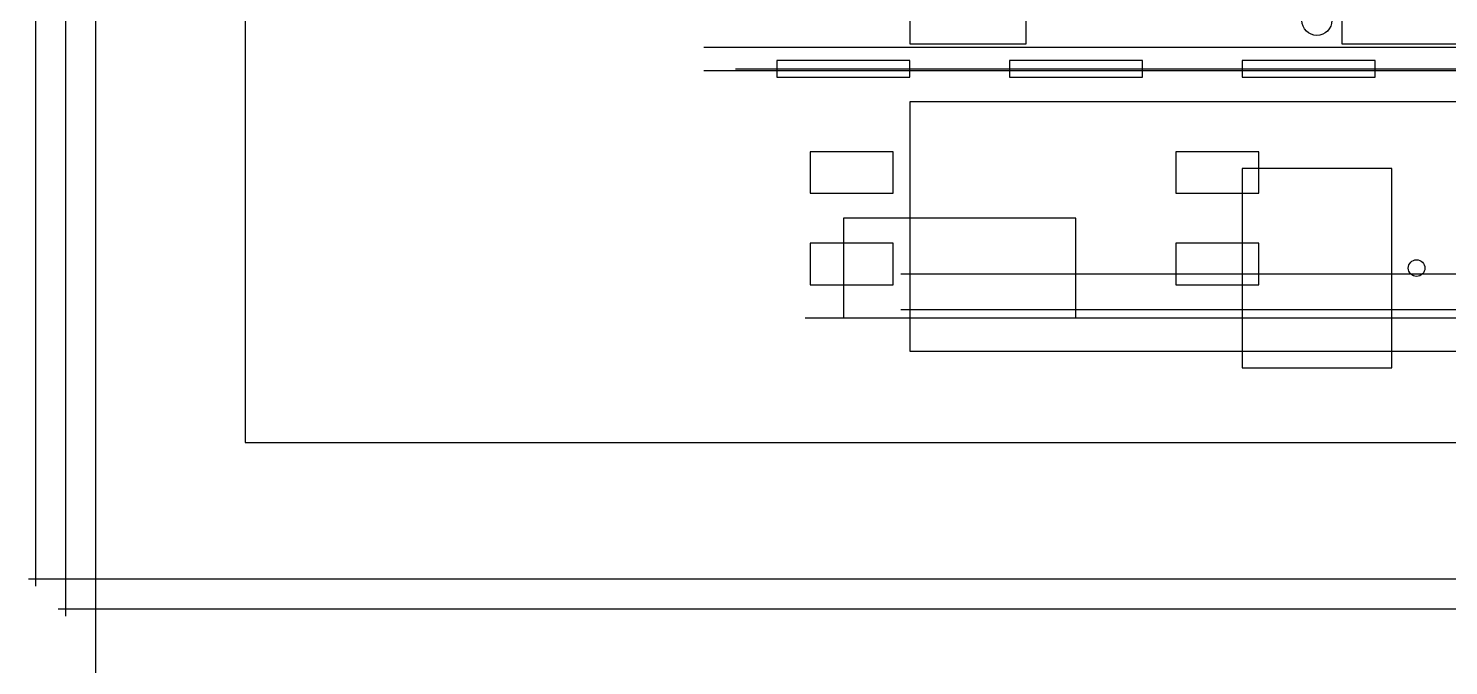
# Model space of a CAD drawing. Header units: metres. Extents: x -1640 to 1560, y -268 to 2338.
# Drawn here: x -320.1 to -234.6, y 848.6 to 886.9 of the extents above; entities that cross this region are included whole.
import ezdxf

# ---------------------------------------------------------------- set-up
doc = ezdxf.new("R2010")
doc.units = ezdxf.units.M
for name, color, linetype in [('1F_CDS', 5, 'Continuous'), ('1F_EHS_EXIT_DOOR_CONCEPT', 3, 'Continuous'), ('1F_EHS_EXTINGUISHER_HYDRANT_CABINET_CONCEPT', 1, 'Continuous'), ('1F_SUPPORT', 4, 'Continuous'), ('2F_EHS_EXIT_DOOR_CONCEPT', 3, 'Continuous'), ('2F_EHS_EXTINGUISHER_HYDRANT_CABINET_CONCEPT', 1, 'Continuous'), ('2F_SUPPORT', 4, 'Continuous'), ('3F_EHS_EXIT_DOOR_CONCEPT', 3, 'Continuous'), ('3F_EHS_EXTINGUISHER_HYDRANT_CABINET_CONCEPT', 1, 'Continuous'), ('3F_SUPPORT', 4, 'Continuous'), ('4F_DCC', 3, 'Continuous'), ('4F_MAU', 2, 'Continuous'), ('4F_SUPPORT', 4, 'Continuous'), ('5F_CDS', 5, 'Continuous'), ('5F_EHS_EXIT_DOOR_CONCEPT', 3, 'Continuous'), ('5F_EHS_EXTINGUISHER_HYDRANT_CABINET_CONCEPT', 1, 'Continuous'), ('5F_SUPPORT', 4, 'Continuous'), ('6F_EHS_EXIT_DOOR_CONCEPT', 3, 'Continuous'), ('6F_EHS_EXTINGUISHER_HYDRANT_CABINET_CONCEPT', 1, 'Continuous'), ('6F_SUPPORT', 4, 'Continuous'), ('7F_EHS_EXIT_DOOR_CONCEPT', 3, 'Continuous'), ('7F_EHS_EXTINGUISHER_HYDRANT_CABINET_CONCEPT', 1, 'Continuous'), ('7F_SUPPORT', 4, 'Continuous'), ('8F_DCC', 3, 'Continuous'), ('8F_MAU', 2, 'Continuous'), ('8F_SUPPORT', 4, 'Continuous'), ('OUTLINE', 7, 'Continuous'), ('RF_RSC', 4, 'Continuous'), ('UTIL_CHEM_CONCEPT', 6, 'Continuous'), ('UTIL_CHW.R_CONCEPT', 2, 'Continuous'), ('UTIL_CHW.S_CONCEPT', 1, 'Continuous'), ('UTIL_ELEC.MV_CONCEPT', 1, 'Continuous'), ('UTIL_EXH.ACID_CONCEPT', 4, 'Continuous'), ('UTIL_EXH.ALK_CONCEPT', 5, 'Continuous'), ('UTIL_GAS.BULK_CONCEPT', 2, 'Continuous')]:
    doc.layers.add(name, color=color, linetype=linetype)

msp = doc.modelspace()

# ---------------------------------------------------------------- linework, layer by layer
at = {"layer": '1F_CDS'}
for points in [[(-273, 877), (-268, 877), (-268, 879.5), (-273, 879.5)], [(-251, 877), (-246, 877), (-246, 879.5), (-251, 879.5)], [(-273, 871.5), (-268, 871.5), (-268, 874), (-273, 874)], [(-251, 871.5), (-246, 871.5), (-246, 874), (-251, 874)]]:
    msp.add_lwpolyline(points, close=True, dxfattribs=at)
at = {"layer": '1F_EHS_EXIT_DOOR_CONCEPT'}
msp.add_circle((-242.5, 887.4), 0.9, dxfattribs=at)
at = {"layer": '1F_EHS_EXTINGUISHER_HYDRANT_CABINET_CONCEPT'}
msp.add_circle((-236.5, 872.5), 0.5, dxfattribs=at)
at = {"layer": '1F_SUPPORT'}
msp.add_lwpolyline([(-247, 866.5), (-238, 866.5), (-238, 878.5), (-247, 878.5)], close=True, dxfattribs=at)
at = {"layer": '2F_EHS_EXIT_DOOR_CONCEPT'}
msp.add_circle((-242.5, 887.4), 0.9, dxfattribs=at)
at = {"layer": '2F_EHS_EXTINGUISHER_HYDRANT_CABINET_CONCEPT'}
msp.add_circle((-236.5, 872.5), 0.5, dxfattribs=at)
at = {"layer": '2F_SUPPORT'}
msp.add_lwpolyline([(-247, 866.5), (-238, 866.5), (-238, 878.5), (-247, 878.5)], close=True, dxfattribs=at)
at = {"layer": '3F_EHS_EXIT_DOOR_CONCEPT'}
msp.add_circle((-242.5, 887.4), 0.9, dxfattribs=at)
at = {"layer": '3F_EHS_EXTINGUISHER_HYDRANT_CABINET_CONCEPT'}
msp.add_circle((-236.5, 872.5), 0.5, dxfattribs=at)
at = {"layer": '3F_SUPPORT'}
for points in [[(-267, 867.5), (-227, 867.5), (-227, 882.5), (-267, 882.5)], [(-247, 866.5), (-238, 866.5), (-238, 878.5), (-247, 878.5)]]:
    msp.add_lwpolyline(points, close=True, dxfattribs=at)
at = {"layer": '4F_DCC'}
for points in [[(-275, 884), (-267, 884), (-267, 885), (-275, 885)], [(-261, 884), (-253, 884), (-253, 885), (-261, 885)], [(-247, 884), (-239, 884), (-239, 885), (-247, 885)]]:
    msp.add_lwpolyline(points, close=True, dxfattribs=at)
at = {"layer": '4F_MAU'}
msp.add_lwpolyline([(-271, 869.5), (-257, 869.5), (-257, 875.5), (-271, 875.5)], close=True, dxfattribs=at)
at = {"layer": '4F_SUPPORT'}
msp.add_lwpolyline([(-247, 866.5), (-238, 866.5), (-238, 878.5), (-247, 878.5)], close=True, dxfattribs=at)
at = {"layer": '5F_CDS'}
for points in [[(-273, 877), (-268, 877), (-268, 879.5), (-273, 879.5)], [(-251, 877), (-246, 877), (-246, 879.5), (-251, 879.5)], [(-273, 871.5), (-268, 871.5), (-268, 874), (-273, 874)], [(-251, 871.5), (-246, 871.5), (-246, 874), (-251, 874)]]:
    msp.add_lwpolyline(points, close=True, dxfattribs=at)
at = {"layer": '5F_EHS_EXIT_DOOR_CONCEPT'}
msp.add_circle((-242.5, 887.4), 0.9, dxfattribs=at)
at = {"layer": '5F_EHS_EXTINGUISHER_HYDRANT_CABINET_CONCEPT'}
msp.add_circle((-236.5, 872.5), 0.5, dxfattribs=at)
at = {"layer": '5F_SUPPORT'}
msp.add_lwpolyline([(-247, 866.5), (-238, 866.5), (-238, 878.5), (-247, 878.5)], close=True, dxfattribs=at)
at = {"layer": '6F_EHS_EXIT_DOOR_CONCEPT'}
msp.add_circle((-242.5, 887.4), 0.9, dxfattribs=at)
at = {"layer": '6F_EHS_EXTINGUISHER_HYDRANT_CABINET_CONCEPT'}
msp.add_circle((-236.5, 872.5), 0.5, dxfattribs=at)
at = {"layer": '6F_SUPPORT'}
msp.add_lwpolyline([(-247, 866.5), (-238, 866.5), (-238, 878.5), (-247, 878.5)], close=True, dxfattribs=at)
at = {"layer": '7F_EHS_EXIT_DOOR_CONCEPT'}
msp.add_circle((-242.5, 887.4), 0.9, dxfattribs=at)
at = {"layer": '7F_EHS_EXTINGUISHER_HYDRANT_CABINET_CONCEPT'}
msp.add_circle((-236.5, 872.5), 0.5, dxfattribs=at)
at = {"layer": '7F_SUPPORT'}
for points in [[(-267, 867.5), (-227, 867.5), (-227, 882.5), (-267, 882.5)], [(-247, 866.5), (-238, 866.5), (-238, 878.5), (-247, 878.5)]]:
    msp.add_lwpolyline(points, close=True, dxfattribs=at)
at = {"layer": '8F_DCC'}
for points in [[(-275, 884), (-267, 884), (-267, 885), (-275, 885)], [(-261, 884), (-253, 884), (-253, 885), (-261, 885)], [(-247, 884), (-239, 884), (-239, 885), (-247, 885)]]:
    msp.add_lwpolyline(points, close=True, dxfattribs=at)
at = {"layer": '8F_MAU'}
msp.add_lwpolyline([(-271, 869.5), (-257, 869.5), (-257, 875.5), (-271, 875.5)], close=True, dxfattribs=at)
at = {"layer": '8F_SUPPORT'}
msp.add_lwpolyline([(-247, 866.5), (-238, 866.5), (-238, 878.5), (-247, 878.5)], close=True, dxfattribs=at)
at = {"layer": 'OUTLINE'}
msp.add_lwpolyline([(-307, 862), (347, 862), (347, 1070), (-307, 1070)], close=True, dxfattribs=at)
at = {"layer": 'RF_RSC'}
for points in [[(-267, 886), (-260, 886), (-260, 891), (-267, 891)], [(-241, 886), (-234, 886), (-234, 891), (-241, 891)]]:
    msp.add_lwpolyline(points, close=True, dxfattribs=at)
at = {"layer": 'UTIL_CHEM_CONCEPT'}
msp.add_line((-273.3, 869.5), (286.3, 869.5), dxfattribs=at)
msp.add_line((-273.3, 869.5), (286.3, 869.5), dxfattribs=at)
at = {"layer": 'UTIL_CHW.R_CONCEPT'}
msp.add_line((-276.2, 885.8), (287.8, 885.8), dxfattribs=at)
msp.add_line((-276.2, 885.8), (287.8, 885.8), dxfattribs=at)
at = {"layer": 'UTIL_CHW.S_CONCEPT'}
msp.add_line((-277.5, 884.5), (286.5, 884.5), dxfattribs=at)
msp.add_line((-277.5, 884.5), (286.5, 884.5), dxfattribs=at)
at = {"layer": 'UTIL_ELEC.MV_CONCEPT'}
for p, q in [((-319.6, 853.35), (-319.6, 1931.25)), ((-317.8, 851.55), (-317.8, 1929.45)), ((-320.05, 853.8), (362.45, 853.8)), ((-318.25, 852), (362.45, 852))]:
    msp.add_line(p, q, dxfattribs=at)
at = {"layer": 'UTIL_EXH.ACID_CONCEPT'}
for p, q in [((-279.4, 885.8), (288.4, 885.8)), ((-279.4, 885.8), (288.4, 885.8)), ((-267.55, 870), (295.55, 870))]:
    msp.add_line(p, q, dxfattribs=at)
at = {"layer": 'UTIL_EXH.ALK_CONCEPT'}
for p, q in [((-279.4, 884.4), (288.4, 884.4)), ((-279.4, 884.4), (288.4, 884.4)), ((-267.55, 872.16), (295.55, 872.16))]:
    msp.add_line(p, q, dxfattribs=at)
at = {"layer": 'UTIL_GAS.BULK_CONCEPT'}
for p, q in [((-316, 879.5), (-316, 1925.5)), ((-316, 844.5), (-316, 880.5))]:
    msp.add_line(p, q, dxfattribs=at)

doc.saveas('drawing.dxf')
